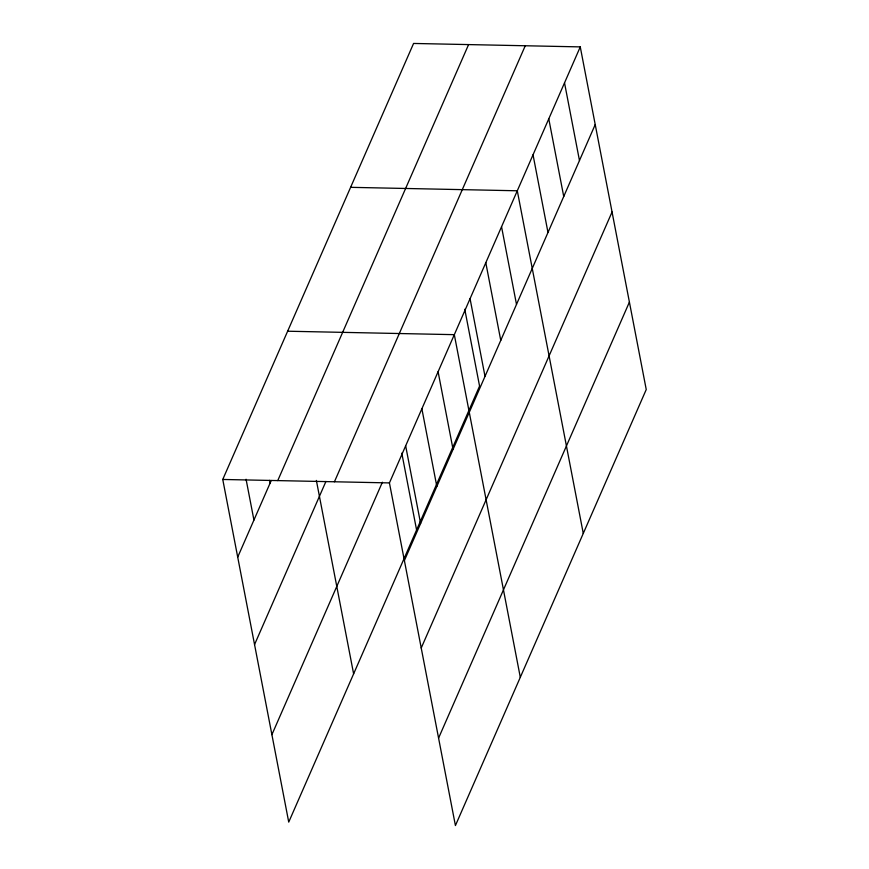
<?xml version="1.0" encoding="UTF-8"?>
<svg xmlns="http://www.w3.org/2000/svg" width="869" height="869" viewBox="0 0 869 869"><rect width="100%" height="100%" fill="white"/><g stroke="black" fill="none" stroke-linecap="round" stroke-linejoin="round"><path stroke-width="1.3" d="M464.763 309.245L479.569 386.086L288.736 822.107L222.757 479.46L413.579 43.45L580.264 46.893L646.243 389.54L455.421 825.55L389.431 482.914L580.264 46.893M237.704 557.127L271.237 480.535M277.754 480.6L468.587 44.591M254.552 644.57L325.94 481.437M334.435 481.774L525.256 45.764M271.899 734.663L382.382 482.219M404.389 560.57L595.222 124.56M421.226 648.013L612.058 212.003M438.573 738.107L629.406 302.097M350.609 187.335L517.294 190.778L583.273 533.425M287.639 331.219L454.313 334.663L520.303 677.309M222.757 479.46L389.431 482.914M564.524 82.87L579.471 160.526M548.774 118.836L563.731 196.503M533.034 154.812L547.991 232.468M501.543 226.755L516.501 304.411M485.804 262.72L500.761 340.387M470.064 298.697L485.011 376.353M438.095 371.726L453.053 449.392M421.878 408.788L436.835 486.444M405.66 445.851L420.607 523.507M401.793 453.129L416.588 529.971M316.37 480.427L353.618 673.855M269.64 480.372L270.15 483.001M246.068 479.253L253.933 520.064"/></g></svg>
